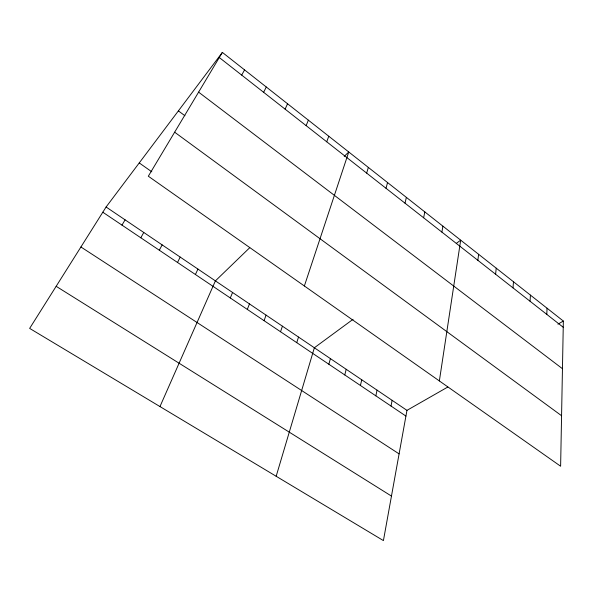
<?xml version="1.0" encoding="UTF-8"?>
<svg xmlns="http://www.w3.org/2000/svg" width="593" height="593" viewBox="0 0 593 593"><rect width="100%" height="100%" fill="white"/><g stroke="black" fill="none" stroke-linecap="round" stroke-linejoin="round"><path stroke-width="0.89" d="M563.35 321.058L560.622 466.231L148.324 176.217L222.368 52.399L563.35 321.058L557.924 324.149M546.805 314.386L547.043 308.204M530.06 301.251L530.424 295.114M512.997 287.872L513.486 281.771M495.607 274.233L496.222 268.169M477.869 260.32L478.625 254.301M439.361 380.936L460.687 240.165L456.299 243.389M441.881 232.093L442.927 226.178M447.826 387.014L406.961 410.356L383.419 540.601L29.65 328.396L106.095 207.001L222.368 52.399M390.995 406.035L392.129 400.327M423.632 217.779L424.825 211.916M375.829 395.835L377.066 390.15M405.012 203.184L406.368 197.373M360.425 385.472L361.76 379.802M344.77 374.946L346.208 369.291M386.028 188.292L387.548 182.54M328.856 364.25L330.412 358.617M276.168 476.268L314.357 347.765L353.065 319.301M366.659 173.104L368.349 167.419M296.737 342.643L298.516 337.061M304.372 285.982L348.758 151.986L344.229 156.367M280.533 331.746L282.431 326.18M264.063 320.672L266.079 315.135M326.728 141.786L328.774 136.234M247.318 309.413L249.46 303.898M306.136 125.634L308.367 120.157M230.299 297.968L232.575 292.482M159.969 406.568L215.4 280.882L249.749 247.689M285.114 109.149L287.546 103.753M195.408 274.5L197.943 269.081M263.64 92.308L266.279 86.993M177.515 262.469L180.198 257.08M159.317 250.231L162.141 244.879M241.707 75.111L244.561 69.885M140.808 237.778L143.78 232.471M121.973 225.11L125.101 219.847M56.157 286.308L391.462 496.082M80.915 246.984L399.089 453.882M102.804 212.22L405.923 416.078M106.095 207.001L406.961 410.356M139.244 162.927L151.815 171.807M174.653 132.202L561.571 415.723M178.389 110.876L184.92 115.739M198.611 92.137L562.453 368.705M219.299 57.536L563.231 327.269"/></g></svg>
